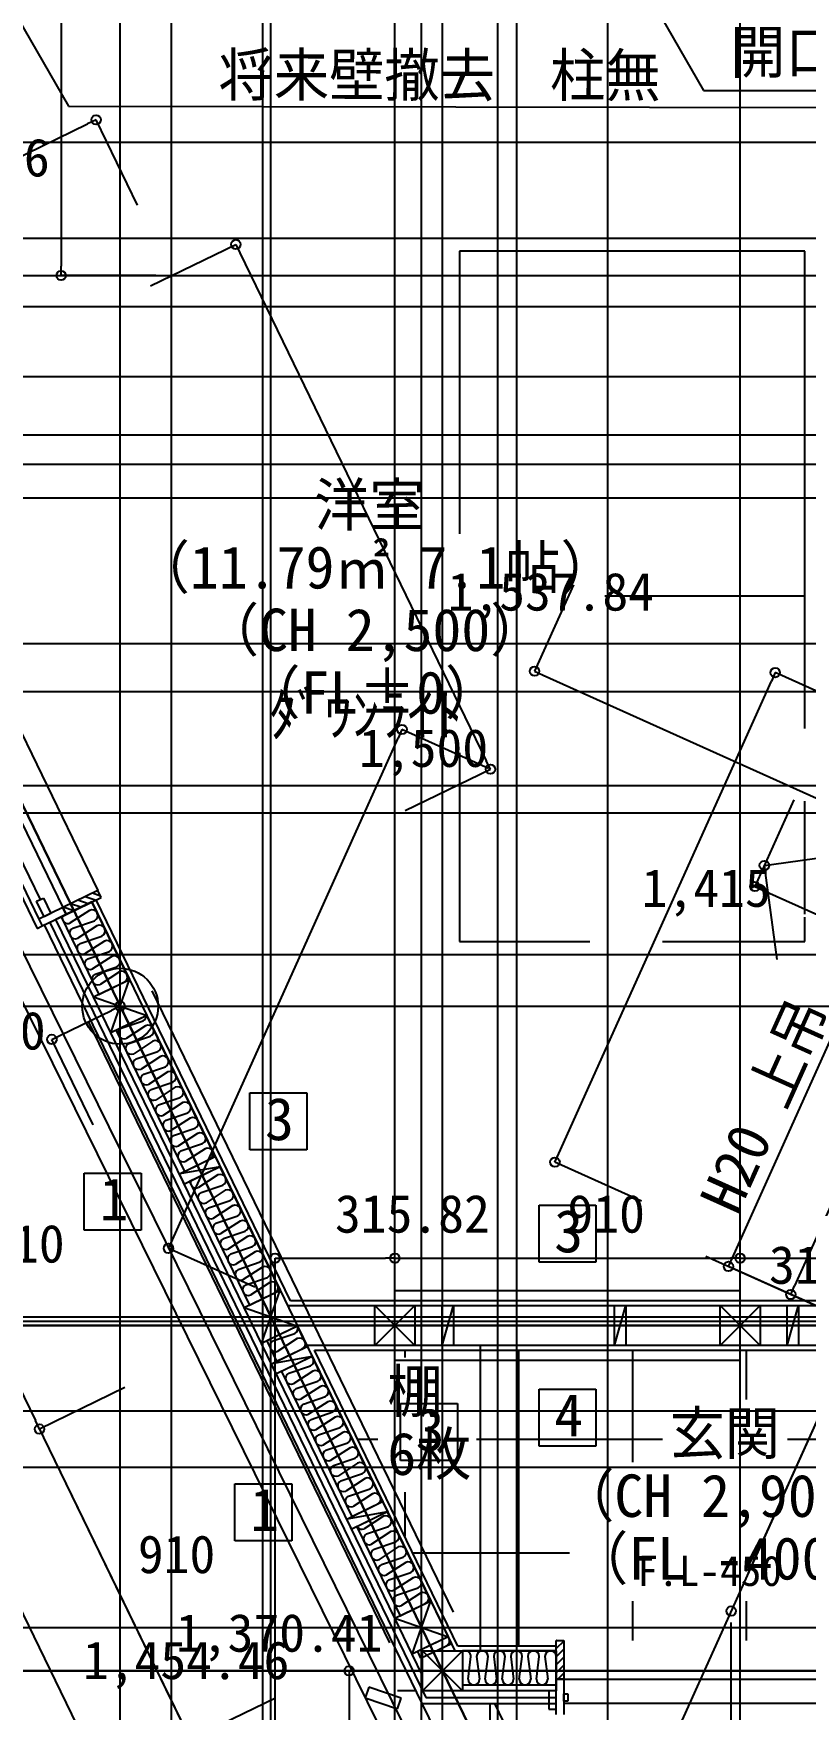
# Model space of a CAD drawing. Header units: metres. Extents: x 10861 to 26950, y 7268 to 22750.
# Drawn here: x 17141 to 19176, y 10723 to 15141 of the extents above; entities that cross this region are included whole.
import ezdxf

# ---------------------------------------------------------------- set-up
doc = ezdxf.new("R2010")
doc.units = ezdxf.units.M

msp = doc.modelspace()

# ---------------------------------------------------------------- linework, layer by layer
at = {"layer": 'COL_1F'}
for p, q in [((17299, 12601.2), (17393.4, 12647)), ((17344.8, 12506.7), (17393.4, 12647)), ((17393.4, 12647), (17439.3, 12552.5)), ((17344.8, 12506.7), (17299, 12601.2)), ((17299, 12601.2), (17439.3, 12552.5)), ((17439.3, 12552.5), (17344.8, 12506.7)), ((17696.1, 11782.4), (17790.6, 11828.2)), ((17741.9, 11687.9), (17790.6, 11828.2)), ((17790.6, 11828.2), (17836.4, 11733.7)), ((17741.9, 11687.9), (17696.1, 11782.4)), ((17696.1, 11782.4), (17836.4, 11733.7)), ((18040.7, 11682.5), (18040.7, 11787.5)), ((18040.7, 11787.5), (18145.7, 11787.5)), ((18145.7, 11682.5), (18040.7, 11787.5)), ((18040.7, 11682.5), (18145.7, 11787.5)), ((18145.7, 11787.5), (18145.7, 11682.5)), ((18950.7, 11682.5), (18950.7, 11787.5)), ((18950.7, 11787.5), (19055.7, 11787.5)), ((19055.7, 11682.5), (18950.7, 11787.5)), ((18950.7, 11682.5), (19055.7, 11787.5)), ((19055.7, 11787.5), (19055.7, 11682.5)), ((17836.4, 11733.7), (17741.9, 11687.9)), ((18145.7, 11682.5), (18040.7, 11682.5)), ((19055.7, 11682.5), (18950.7, 11682.5)), ((18093.2, 10963.6), (18187.7, 11009.4)), ((18139, 10869.1), (18187.7, 11009.4)), ((18187.7, 11009.4), (18233.5, 10914.9)), ((18139, 10869.1), (18093.2, 10963.6)), ((18093.2, 10963.6), (18233.5, 10914.9)), ((18233.5, 10914.9), (18139, 10869.1)), ((18166.2, 10877.5), (18271.2, 10877.5)), ((18166.2, 10772.5), (18166.2, 10877.5)), ((18166.2, 10772.5), (18271.2, 10877.5)), ((18166.2, 10877.5), (18271.2, 10772.5)), ((18271.2, 10877.5), (18271.2, 10772.5)), ((18271.2, 10772.5), (18166.2, 10772.5))]:
    msp.add_line(p, q, dxfattribs=at)
at = {"layer": 'GLID'}
for p, q in [((17369.1, 10010), (17369.1, 22205)), ((17504.7, 9325), (17504.7, 22205)), ((17744.7, 9325), (17744.7, 22205)), ((17766.3, 10010), (17766.3, 22205)), ((18093.3, 9325), (18093.3, 22205)), ((18163.4, 10010), (18163.4, 22205)), ((18218.8, 9325), (18218.8, 22205)), ((18364.3, 10010), (18364.3, 22205)), ((18414.7, 9325), (18414.7, 22205)), ((18654.7, 9325), (18654.7, 22205)), ((19003.3, 9325), (19003.3, 22205)), ((18614.1, 10010), (14765.1, 17946)), ((18480.6, 9945.4), (14580.1, 17856.1)), ((18814.3, 10613.2), (21206.1, 15928.4)), ((13514.7, 14854.8), (24358.1, 14854.8)), ((13514.7, 14503.1), (24358.1, 14503.1)), ((13801.7, 14421.3), (24358.1, 14421.3)), ((13801.7, 14236.5), (24358.1, 14236.5)), ((13801.7, 14083.1), (24358.1, 14083.1)), ((13953.4, 14005.5), (24358.1, 14005.5)), ((13801.7, 13916.9), (24358.1, 13916.9)), ((13801.7, 13532.8), (24358.1, 13532.8)), ((13801.7, 13406.7), (24358.1, 13406.7)), ((13801.7, 13158.8), (24358.1, 13158.8)), ((13801.7, 13087), (24358.1, 13087)), ((13801.7, 12713.6), (24358.1, 12713.6)), ((13801.7, 12576.8), (24358.1, 12576.8)), ((13953.4, 11758), (24358.1, 11758)), ((13514.7, 11735), (24358.1, 11735)), ((13801.7, 11747), (24358.1, 11747)), ((13514.7, 11510), (24358.1, 11510)), ((13514.7, 11361.6), (24358.1, 11361.6)), ((13514.7, 10939.3), (24358.1, 10939.3)), ((13514.7, 10825), (24358.1, 10825))]:
    msp.add_line(p, q, dxfattribs=at)
at = {"layer": 'WALL_BRACED_1F'}
for p, q in [((17452.3, 12617.2), (17849.5, 11798.4)), ((17452.3, 12617.2), (17849.5, 11798.4)), ((17683, 11717.7), (17285.9, 12536.5)), ((17683, 11717.7), (17285.9, 12536.5)), ((17710.9, 12198.3), (17710.9, 12348.3)), ((17710.9, 12348.3), (17860.9, 12348.3)), ((17860.9, 12348.3), (17860.9, 12198.3)), ((17860.9, 12198.3), (17710.9, 12198.3)), ((17274.5, 11986.6), (17274.5, 12136.6)), ((17274.5, 12136.6), (17424.5, 12136.6)), ((17424.5, 12136.6), (17424.5, 11986.6)), ((18473.2, 11902.5), (18473.2, 12052.5)), ((18473.2, 12052.5), (18623.2, 12052.5)), ((18623.2, 12052.5), (18623.2, 11902.5)), ((17424.5, 11986.6), (17274.5, 11986.6)), ((18623.2, 11902.5), (18473.2, 11902.5)), ((17849.5, 11798.4), (18246.6, 10979.6)), ((17849.5, 11798.4), (18246.6, 10979.6)), ((18093.2, 11827.5), (19003.2, 11827.5)), ((18093.2, 11827.5), (19003.2, 11827.5)), ((18080.1, 10898.9), (17683, 11717.7)), ((18080.1, 10898.9), (17683, 11717.7)), ((19003.2, 11642.5), (18093.2, 11642.5)), ((19003.2, 11642.5), (18093.2, 11642.5)), ((18473.2, 11417.5), (18473.2, 11567.5)), ((18473.2, 11567.5), (18623.2, 11567.5)), ((18623.2, 11567.5), (18623.2, 11417.5)), ((18108, 11379.5), (18108, 11529.5)), ((18108, 11529.5), (18258, 11529.5)), ((18258, 11529.5), (18258, 11379.5)), ((18623.2, 11417.5), (18473.2, 11417.5)), ((18258, 11379.5), (18108, 11379.5)), ((17671.6, 11167.8), (17671.6, 11317.8)), ((17671.6, 11317.8), (17821.6, 11317.8)), ((17821.6, 11317.8), (17821.6, 11167.8)), ((17821.6, 11167.8), (17671.6, 11167.8))]:
    msp.add_line(p, q, dxfattribs=at)
at = {"layer": 'WALL_NORMAL_1F'}
for p, q in [((17818.1, 11800), (17305.4, 12857.1)), ((17294.2, 12851.7), (17199.7, 12805.8)), ((17294.2, 12851.7), (17393.4, 12647)), ((17169.1, 12791), (18164.6, 10738.5)), ((17183.5, 12798), (18174.6, 10754.5)), ((17299, 12601.2), (17199.7, 12805.8)), ((17439.3, 12552.5), (17790.6, 11828.2)), ((17696.1, 11782.4), (17344.8, 12506.7)), ((17525.1, 12135), (17619.5, 12180.8)), ((17632.6, 12153.8), (17525.1, 12135)), ((17632.6, 12153.8), (17538.2, 12108)), ((17619.5, 12180.8), (17632.6, 12153.8)), ((17538.2, 12108), (17525.1, 12135)), ((19277, 11800), (17818.1, 11800)), ((17810.3, 11787.5), (18040.7, 11787.5)), ((18145.7, 11787.5), (18950.7, 11787.5)), ((18217.4, 11682.5), (18217.4, 11787.5)), ((18217.4, 11787.5), (18247.4, 11787.5)), ((18217.4, 11682.5), (18247.4, 11787.5)), ((18247.4, 11787.5), (18247.4, 11682.5)), ((18672.4, 11682.5), (18672.4, 11787.5)), ((18672.4, 11787.5), (18702.4, 11787.5)), ((18672.4, 11682.5), (18702.4, 11787.5)), ((18702.4, 11787.5), (18702.4, 11682.5)), ((19055.7, 11787.5), (19285.1, 11787.5)), ((19127.4, 11682.5), (19127.4, 11787.5)), ((19127.4, 11787.5), (19157.4, 11787.5)), ((19127.4, 11682.5), (19157.4, 11787.5)), ((19157.4, 11787.5), (19157.4, 11682.5)), ((17836.4, 11733.7), (18187.7, 11009.4)), ((18093.2, 10963.6), (17741.9, 11687.9)), ((17767.9, 11634.4), (17862.3, 11680.2)), ((18040.7, 11682.5), (17861.2, 11682.5)), ((17862.3, 11680.2), (17875.4, 11653.2)), ((18259.5, 10890), (17881.2, 11670)), ((17881.2, 11670), (19305.1, 11670)), ((18950.7, 11682.5), (18145.7, 11682.5)), ((18247.4, 11682.5), (18217.4, 11682.5)), ((18702.4, 11682.5), (18672.4, 11682.5)), ((19307.8, 11682.5), (19055.7, 11682.5)), ((19157.4, 11682.5), (19127.4, 11682.5)), ((17875.4, 11653.2), (17767.9, 11634.4)), ((17780.9, 11607.4), (17767.9, 11634.4)), ((17875.4, 11653.2), (17780.9, 11607.4)), ((17966.4, 11225), (18060.9, 11270.8)), ((18060.9, 11270.8), (18074, 11243.8)), ((18074, 11243.8), (17966.4, 11225)), ((17979.5, 11198), (17966.4, 11225)), ((18074, 11243.8), (17979.5, 11198)), ((18233.5, 10914.9), (18251.6, 10877.5)), ((18166.2, 10812.9), (18139, 10869.1)), ((18518.7, 10890), (18259.5, 10890)), ((18271.2, 10877.5), (18518.7, 10877.5)), ((18518.7, 10877.5), (18518.7, 10772.5)), ((18164.6, 10738.5), (18310.1, 10438.5)), ((18164.6, 10738.5), (18518.7, 10738.5)), ((18174.6, 10754.5), (18518.7, 10754.5)), ((18518.7, 10772.5), (18271.2, 10772.5)), ((18418.4, 10611.5), (18356.8, 10738.5))]:
    msp.add_line(p, q, dxfattribs=at)
at = {"layer": 'データ 001_1F'}
for p, q in [((19025.7, 11083.1), (21884.1, 17435.1)), ((17213.4, 16905), (17213.4, 14528.1)), ((15736.2, 15943.7), (19509.7, 8163.2)), ((16887.2, 15550), (17232.7, 14949.5)), ((18600.9, 15520.9), (18906.9, 14990.9)), ((18906.9, 14990.9), (20096.9, 14990.9)), ((17232.7, 14949.5), (19728.2, 14945.5)), ((16462, 14504.5), (17283.1, 14902.7)), ((17305.6, 14913.6), (17283.1, 14902.7)), ((17414.7, 14688.7), (17305.6, 14913.6)), ((17305.6, 14913.6), (17305.6, 14913.6)), ((17414.7, 14688.7), (17414.7, 14688.7)), ((15014.7, 14601.3), (22924.7, 14601.3)), ((17449.1, 14476.2), (17674, 14585.2)), ((17674, 14585.2), (17684.9, 14562.8)), ((17684.9, 14562.8), (18334.2, 13224.1)), ((17213.4, 14503.1), (17213.4, 14528.1)), ((17463.4, 14503.1), (17213.4, 14503.1)), ((17213.4, 14503.1), (17213.4, 14503.1)), ((17463.4, 14503.1), (17463.4, 14503.1)), ((17449.1, 14476.2), (17449.1, 14476.2)), ((18564, 13687.9), (18461.4, 13459.9)), ((18564, 13687.9), (18564, 13687.9)), ((18982.7, 11913.8), (19771.1, 13666)), ((18461.4, 13459.9), (18484.2, 13449.7)), ((18484.2, 13449.7), (19797.3, 12858.7)), ((18111.9, 13306.5), (18101.6, 13283.7)), ((18339.8, 13203.9), (18111.9, 13306.5)), ((18111.9, 13306.5), (18111.9, 13306.5)), ((17506.6, 11961.4), (18101.6, 13283.7)), ((18345.1, 13201.6), (18334.2, 13224.1)), ((18120.2, 13092.5), (18345.1, 13201.6)), ((18339.8, 13203.9), (18339.8, 13203.9)), ((18345.1, 13201.6), (18345.1, 13201.6)), ((18120.2, 13092.5), (18120.2, 13092.5)), ((19144.8, 13120.6), (19042.2, 12892.6)), ((19144.8, 13120.6), (19144.8, 13120.6)), ((19091.9, 12951.3), (19816.8, 13051)), ((19067.1, 12947.9), (19091.9, 12951.3)), ((19101.2, 12700.3), (19067.1, 12947.9)), ((19042.2, 12892.6), (19065, 12882.3)), ((19065, 12882.3), (19623.6, 12631)), ((19566.8, 12772.9), (19146.9, 11839.9)), ((19101.2, 12700.3), (19101.2, 12700.3)), ((17211.7, 12500.5), (17346.6, 12565.9)), ((17369.1, 12576.8), (17346.6, 12565.9)), ((17478.2, 12351.9), (17369.1, 12576.8)), ((17369.1, 12576.8), (17369.1, 12576.8)), ((17189.2, 12489.5), (17211.7, 12500.5)), ((17298.3, 12264.6), (17189.2, 12489.5)), ((17478.2, 12351.9), (17478.2, 12351.9)), ((16770.2, 12258.6), (17145.5, 11484.8)), ((16770.2, 12258.6), (17145.5, 11484.8)), ((17298.3, 12264.6), (17298.3, 12264.6)), ((17496.3, 11938.6), (17506.6, 11961.4)), ((17724.3, 11836), (17496.3, 11938.6)), ((17777.4, 11662.4), (17777.4, 11912.4)), ((17777.4, 11912.4), (17802.4, 11912.4)), ((17802.4, 11912.4), (18068.2, 11912.4)), ((18093.2, 11912.4), (18068.2, 11912.4)), ((18093.2, 11662.4), (18093.2, 11912.4)), ((18093.2, 11912.4), (18093.2, 11912.4)), ((18093.2, 11912.4), (18118.2, 11912.4)), ((18118.2, 11912.4), (18978.2, 11912.4)), ((18912.8, 11917.8), (20572.8, 11170.8)), ((18972.4, 11891), (18982.7, 11913.8)), ((19200.4, 11788.4), (18972.4, 11891)), ((19003.2, 11912.4), (18978.2, 11912.4)), ((19003.2, 11662.4), (19003.2, 11912.4)), ((19003.2, 11912.4), (19003.2, 11912.4)), ((19003.2, 11912.4), (19028.2, 11912.4)), ((19028.2, 11912.4), (19294.1, 11912.4)), ((17777.4, 7985), (17777.4, 11842.7)), ((18163.3, 7985), (18163.3, 11842.7)), ((18163.3, 7985), (18163.3, 11842.7)), ((17724.3, 11836), (17724.3, 11836)), ((19136.7, 11817.1), (19146.9, 11839.9)), ((19364.7, 11714.5), (19136.7, 11817.1)), ((19136.7, 11817.1), (19136.7, 11817.1)), ((19686, 11735), (11375, 11735)), ((17777.4, 11662.4), (17777.4, 11662.4)), ((18093.2, 11662.4), (18093.2, 11662.4)), ((18093.2, 11662.4), (18093.2, 11662.4)), ((19003.2, 11662.4), (19003.2, 11662.4)), ((19003.2, 11662.4), (19003.2, 11662.4)), ((17381.4, 11571.4), (17156.4, 11462.3)), ((17381.4, 11571.4), (17156.4, 11462.3)), ((17381.4, 11571.4), (17381.4, 11571.4)), ((17381.4, 11571.4), (17381.4, 11571.4)), ((17381.4, 11571.4), (17381.4, 11571.4)), ((17381.4, 11571.4), (17381.4, 11571.4)), ((17156.4, 11462.3), (17145.5, 11484.8)), ((17156.4, 11462.3), (17145.5, 11484.8)), ((17156.4, 11462.3), (17156.4, 11462.3)), ((17156.4, 11462.3), (17167.3, 11439.8)), ((17156.4, 11462.3), (17167.3, 11439.8)), ((17156.4, 11462.3), (17156.4, 11462.3)), ((16903.6, 11405.3), (17516.5, 10141.6)), ((17167.3, 11439.8), (17542.6, 10666)), ((17167.3, 11439.8), (17743.5, 10251.7)), ((18218.7, 7985), (18218.7, 10961)), ((26162.5, 10825), (11375, 10825)), ((18222.5, 10825), (17972.5, 10825)), ((17972.5, 10825), (17972.5, 10800)), ((18222.5, 10825), (18222.5, 10825)), ((17972.5, 10800), (17972.5, 9275)), ((17778.5, 10752.6), (17553.5, 10643.5)), ((17778.5, 10752.6), (17553.5, 10643.5)), ((17778.5, 10752.6), (17778.5, 10752.6)), ((17778.5, 10752.6), (17778.5, 10752.6))]:
    msp.add_line(p, q, dxfattribs=at)
for centre, radius in [((17305.6, 14913.6), 12.5), ((17674, 14585.2), 12.5), ((17213.4, 14503.1), 12.5), ((18461.4, 13459.9), 12.5), ((18111.9, 13306.5), 12.5), ((18345.1, 13201.6), 12.5), ((19067.1, 12947.9), 12.5), ((19042.2, 12892.6), 12.5), ((17369.1, 12576.8), 100), ((17369.1, 12576.8), 12.5), ((17189.2, 12489.5), 12.5), ((17496.3, 11938.6), 12.5), ((17777.4, 11912.4), 12.5), ((18093.2, 11912.4), 12.5), ((18093.2, 11912.4), 12.5), ((18972.4, 11891), 12.5), ((19003.2, 11912.4), 12.5), ((19003.2, 11912.4), 12.5), ((19136.7, 11817.1), 12.5), ((17156.4, 11462.3), 12.5), ((17156.4, 11462.3), 12.5), ((17156.4, 11462.3), 12.5), ((17156.4, 11462.3), 12.5), ((17972.5, 10825), 12.5)]:
    msp.add_circle(centre, radius, dxfattribs=at)
at = {"layer": 'ポーチ_1F'}
for p, q in [((18148.1, 10772.5), (18100.4, 10772.5)), ((18344.1, 10278.3), (18344.1, 10738.5))]:
    msp.add_line(p, q, dxfattribs=at)
at = {"layer": '外装ルーバー_1F'}
for p, q in [((18024.8, 10781.9), (18015.2, 10753.5)), ((18110.1, 10753), (18024.8, 10781.9)), ((18015.2, 10753.5), (18100.4, 10724.5)), ((18100.4, 10724.5), (18110.1, 10753))]:
    msp.add_line(p, q, dxfattribs=at)
at = {"layer": '床仕上_1F'}
for p, q in [((18119.1, 11670), (18119.1, 11650.6)), ((18419.1, 11670), (18419.1, 10890)), ((18719.1, 11670), (18719.1, 11375)), ((19019.1, 11670), (19019.1, 11540)), ((18048.2, 11435), (17995.1, 11435)), ((18798.2, 11435), (18308.2, 11435)), ((19857.8, 11435), (19128.2, 11435)), ((18119.1, 11295.6), (18119.1, 11179.5)), ((18553.2, 11135), (18140.6, 11135)), ((18719.1, 11008.9), (18719.1, 10905)), ((19019.1, 11008.9), (19019.1, 10905))]:
    msp.add_line(p, q, dxfattribs=at)
at = {"layer": '建具(木製戸)_1F'}
for p, q in [((18525.3, 12188.7), (19085.5, 13433.5)), ((19095.7, 13456.3), (19085.5, 13433.5)), ((19323.7, 13353.7), (19095.7, 13456.3)), ((19095.7, 13456.3), (19095.7, 13456.3)), ((18515.1, 12165.9), (18525.3, 12188.7)), ((18743, 12063.3), (18515.1, 12165.9)), ((18743, 12063.3), (18743, 12063.3))]:
    msp.add_line(p, q, dxfattribs=at)
for centre in [(19095.7, 13456.3), (18515.1, 12165.9)]:
    msp.add_circle(centre, 12.5, dxfattribs=at)
at = {"layer": '建具(金属戸)_1F'}
for p, q in [((18979.7, 10559.5), (18979.7, 10952.5)), ((18518.7, 10802.5), (18518.7, 10905)), ((18518.7, 10905), (18538.7, 10905)), ((18519.3, 10905), (18518.7, 10904.5)), ((18538.7, 10903.3), (18518.7, 10883.3)), ((18538.7, 10882.1), (18518.7, 10862.1)), ((18538.7, 10905), (18538.7, 10802.5)), ((18538.7, 10860.9), (18518.7, 10840.9)), ((18538.7, 10839.6), (18518.7, 10819.6)), ((18518.7, 10802.5), (18538.7, 10802.5)), ((18518.7, 10709.5), (18518.7, 10802.5)), ((18538.7, 10802.5), (18518.7, 10802.5)), ((18538.7, 10818.4), (18522.8, 10802.5)), ((18538.7, 10802.5), (18538.7, 10709.5)), ((18538.7, 10802.5), (19420.7, 10802.5)), ((18518.7, 10772.5), (18498.7, 10772.5)), ((18498.7, 10772.5), (18498.7, 10723.5)), ((18518.7, 10723.5), (18518.7, 10772.5)), ((18538.7, 10764.5), (18548.7, 10764.5)), ((18538.7, 10744.5), (18538.7, 10764.5)), ((18548.7, 10744.5), (18538.7, 10744.5)), ((18538.7, 10739.5), (19420.7, 10739.5)), ((18548.7, 10764.5), (18548.7, 10744.5)), ((18498.7, 10723.5), (18518.7, 10723.5))]:
    msp.add_line(p, q, dxfattribs=at)
msp.add_circle((18979.7, 10982.5), 12.5, dxfattribs=at)
at = {"layer": '建具(金属窓)_1F'}
for p, q in [((16590.2, 14366.3), (17310.2, 12881.6)), ((16497.9, 14321.5), (17218, 12836.9)), ((16412.7, 14302.4), (17150.2, 12781.8)), ((16434.9, 14291), (17155, 12806.4)), ((16827.3, 13539.3), (17157.8, 12857.8)), ((17148.8, 12853.4), (17166.8, 12862.1)), ((17166.8, 12862.1), (17186.5, 12821.6)), ((17310.2, 12881.6), (17218, 12836.9)), ((17226.7, 12818.9), (17318.9, 12863.7)), ((17303.4, 12856.1), (17276.6, 12865.4)), ((17317.2, 12867.2), (17295.7, 12874.6)), ((17318.9, 12863.7), (17310.2, 12881.6)), ((17168.5, 12812.9), (17148.8, 12853.4)), ((17218, 12836.9), (17155, 12806.4)), ((17163.7, 12788.4), (17226.7, 12818.9)), ((17186.5, 12821.6), (17168.5, 12812.9)), ((17226.7, 12818.9), (17218, 12836.9)), ((17218, 12836.9), (17226.7, 12818.9)), ((17246.1, 12828.3), (17219.4, 12837.6)), ((17227, 12819.1), (17226.5, 12819.3)), ((17265.2, 12837.6), (17238.5, 12846.9)), ((17284.3, 12846.9), (17257.6, 12856.1)), ((17150.2, 12781.8), (17163.7, 12788.4)), ((17155, 12806.4), (17163.7, 12788.4))]:
    msp.add_line(p, q, dxfattribs=at)
at = {"layer": '断熱材_1F'}
for p, q in [((17294.2, 12851.7), (17213.2, 12812.4)), ((17288.3, 12829.4), (17237.6, 12796.4)), ((17393.4, 12647), (17294.2, 12851.7)), ((17213.2, 12812.4), (17312.5, 12607.7)), ((17244.1, 12783), (17301.4, 12802.4)), ((17307.9, 12788.9), (17257.2, 12756)), ((17263.8, 12742.5), (17321, 12761.9)), ((17327.6, 12748.4), (17276.9, 12715.5)), ((17283.4, 12702), (17340.7, 12721.4)), ((17347.2, 12707.9), (17296.5, 12675)), ((17303, 12661.5), (17360.3, 12680.9)), ((17312.5, 12607.7), (17393.4, 12647)), ((17366.9, 12667.4), (17316.1, 12634.5)), ((17439.3, 12552.5), (17358.3, 12513.2)), ((17619.5, 12180.8), (17439.3, 12552.5)), ((17358.3, 12513.2), (17538.6, 12141.5)), ((17372, 12519.2), (17429.3, 12538.7)), ((17435.8, 12525.2), (17385.1, 12492.2)), ((17391.7, 12478.7), (17448.9, 12498.2)), ((17455.5, 12484.7), (17404.8, 12451.7)), ((17411.3, 12438.2), (17468.6, 12457.7)), ((17475.1, 12444.2), (17424.4, 12411.3)), ((17431, 12397.8), (17488.2, 12417.2)), ((17494.8, 12403.7), (17444, 12370.8)), ((17450.6, 12357.3), (17507.9, 12376.7)), ((17514.4, 12363.2), (17463.7, 12330.3)), ((17470.2, 12316.8), (17527.5, 12336.2)), ((17534, 12322.7), (17483.3, 12289.8)), ((17489.9, 12276.3), (17547.1, 12295.7)), ((17553.7, 12282.2), (17503, 12249.3)), ((17509.5, 12235.8), (17566.8, 12255.2)), ((17573.3, 12241.7), (17522.6, 12208.8)), ((17529.1, 12195.3), (17586.4, 12214.7)), ((17592.9, 12201.2), (17542.2, 12168.3)), ((17538.6, 12141.5), (17619.5, 12180.8)), ((17632.6, 12153.8), (17551.6, 12114.5)), ((17790.6, 11828.2), (17632.6, 12153.8)), ((17551.6, 12114.5), (17709.6, 11788.9)), ((17626.5, 12132.1), (17575.8, 12099.1)), ((17582.3, 12085.6), (17639.6, 12105.1)), ((17646.1, 12091.6), (17595.4, 12058.6)), ((17602, 12045.1), (17659.2, 12064.6)), ((17665.8, 12051.1), (17615.1, 12018.2)), ((17621.6, 12004.7), (17678.9, 12024.1)), ((17685.4, 12010.6), (17634.7, 11977.7)), ((17641.2, 11964.2), (17698.5, 11983.6)), ((17705.1, 11970.1), (17654.3, 11937.2)), ((17660.9, 11923.7), (17718.1, 11943.1)), ((17724.7, 11929.6), (17674, 11896.7)), ((17680.5, 11883.2), (17737.8, 11902.6)), ((17744.3, 11889.1), (17693.6, 11856.2)), ((17700.2, 11842.7), (17757.4, 11862.1)), ((17764, 11848.6), (17713.3, 11815.7)), ((17709.6, 11788.9), (17790.6, 11828.2)), ((17836.4, 11733.7), (17755.4, 11694.4)), ((17771.9, 11694.7), (17829.2, 11714.1)), ((17862.3, 11680.2), (17836.4, 11733.7)), ((17755.4, 11694.4), (17781.4, 11640.9)), ((17781.4, 11640.9), (17862.3, 11680.2)), ((17835.7, 11700.6), (17785, 11667.7)), ((17875.4, 11653.2), (17794.4, 11613.9)), ((17813.4, 11609.2), (17870.7, 11628.7)), ((18060.9, 11270.8), (17875.4, 11653.2)), ((17794.4, 11613.9), (17979.9, 11231.5)), ((17877.2, 11615.2), (17826.5, 11582.2)), ((17833, 11568.7), (17890.3, 11588.2)), ((17896.8, 11574.7), (17846.1, 11541.7)), ((17852.7, 11528.2), (17909.9, 11547.7)), ((17916.5, 11534.2), (17865.8, 11501.3)), ((17872.3, 11487.8), (17929.6, 11507.2)), ((17936.1, 11493.7), (17885.4, 11460.8)), ((17891.9, 11447.3), (17949.2, 11466.7)), ((17955.7, 11453.2), (17905, 11420.3)), ((17911.6, 11406.8), (17968.8, 11426.2)), ((17975.4, 11412.7), (17924.7, 11379.8)), ((17931.2, 11366.3), (17988.5, 11385.7)), ((17995, 11372.2), (17944.3, 11339.3)), ((17950.9, 11325.8), (18008.1, 11345.2)), ((18014.7, 11331.7), (17963.9, 11298.8)), ((17970.5, 11285.3), (18027.8, 11304.7)), ((17979.9, 11231.5), (18060.9, 11270.8)), ((18034.3, 11291.2), (17983.6, 11258.3)), ((18074, 11243.8), (17993, 11204.5)), ((18062.9, 11232.3), (18012.2, 11199.4)), ((18187.7, 11009.4), (18074, 11243.8)), ((17993, 11204.5), (18106.7, 10970.1)), ((18018.7, 11185.9), (18076, 11205.3)), ((18082.5, 11191.8), (18031.8, 11158.9)), ((18038.4, 11145.4), (18095.6, 11164.8)), ((18102.2, 11151.3), (18051.4, 11118.4)), ((18058, 11104.9), (18115.3, 11124.3)), ((18121.8, 11110.8), (18071.1, 11077.9)), ((18077.6, 11064.4), (18134.9, 11083.8)), ((18141.4, 11070.3), (18090.7, 11037.4)), ((18097.3, 11023.9), (18154.5, 11043.4)), ((18106.7, 10970.1), (18187.7, 11009.4)), ((18161.1, 11029.9), (18110.4, 10996.9)), ((18233.5, 10914.9), (18152.5, 10875.7)), ((18242.1, 10897.1), (18233.5, 10914.9)), ((18152.5, 10875.7), (18161.1, 10857.9)), ((18161.1, 10857.9), (18242.1, 10897.1)), ((18518.7, 10877.5), (18271.2, 10877.5)), ((18271.2, 10877.5), (18271.2, 10787.5)), ((18518.7, 10787.5), (18518.7, 10877.5)), ((18286.2, 10802.5), (18293.7, 10862.5)), ((18308.7, 10862.5), (18316.2, 10802.5)), ((18331.2, 10802.5), (18338.7, 10862.5)), ((18353.7, 10862.5), (18361.2, 10802.5)), ((18376.2, 10802.5), (18383.7, 10862.5)), ((18398.7, 10862.5), (18406.2, 10802.5)), ((18421.2, 10802.5), (18428.7, 10862.5)), ((18443.7, 10862.5), (18451.2, 10802.5)), ((18466.2, 10802.5), (18473.7, 10862.5)), ((18488.7, 10862.5), (18496.2, 10802.5)), ((18271.2, 10787.5), (18518.7, 10787.5))]:
    msp.add_line(p, q, dxfattribs=at)
for centre, start, end in [((17231, 12809.9), 164.1653, -64.1266), ((17294.9, 12815.9), -64.1266, 115.8734), ((17250.7, 12769.5), 115.8734, -64.1266), ((17314.5, 12775.4), -64.1266, 115.8734), ((17270.3, 12729), 115.8734, -64.1266), ((17334.1, 12734.9), -64.1266, 115.8734), ((17290, 12688.5), 115.8734, -64.1266), ((17353.8, 12694.4), -64.1266, 115.8734), ((17309.6, 12648), 115.8734, -64.1266), ((17373.4, 12653.9), -64.1266, 115.8734), ((17422.8, 12552.2), -64.1266, -1.4784), ((17378.6, 12505.7), 115.8734, -64.1266), ((17442.4, 12511.7), -64.1266, 115.8734), ((17398.2, 12465.2), 115.8734, -64.1266), ((17462, 12471.2), -64.1266, 115.8734), ((17417.9, 12424.8), 115.8734, -64.1266), ((17481.7, 12430.7), -64.1266, 115.8734), ((17437.5, 12384.3), 115.8734, -64.1266), ((17501.3, 12390.2), -64.1266, 115.8734), ((17457.1, 12343.8), 115.8734, -64.1266), ((17520.9, 12349.7), -64.1266, 115.8734), ((17476.8, 12303.3), 115.8734, -64.1266), ((17540.6, 12309.2), -64.1266, 115.8734), ((17560.2, 12268.7), -64.1266, 115.8734), ((17496.4, 12262.8), 115.8734, -64.1266), ((17579.9, 12228.2), -64.1266, 115.8734), ((17516.1, 12222.3), 115.8734, -64.1266), ((17535.7, 12181.8), 115.8734, -64.1266), ((17599.5, 12187.8), -64.1266, 115.8734), ((17569.2, 12112.6), 167.109, -64.1266), ((17633, 12118.6), -64.1266, 115.8734), ((17588.9, 12072.1), 115.8734, -64.1266), ((17652.7, 12078.1), -64.1266, 115.8734), ((17608.5, 12031.7), 115.8734, -64.1266), ((17672.3, 12037.6), -64.1266, 115.8734), ((17628.2, 11991.2), 115.8734, -64.1266), ((17692, 11997.1), -64.1266, 115.8734), ((17647.8, 11950.7), 115.8734, -64.1266), ((17711.6, 11956.6), -64.1266, 115.8734), ((17731.2, 11916.1), -64.1266, 115.8734), ((17667.4, 11910.2), 115.8734, -64.1266), ((17750.9, 11875.6), -64.1266, 115.8734), ((17687.1, 11869.7), 115.8734, -64.1266), ((17706.7, 11829.2), 115.8734, -64.1266), ((17770.5, 11835.1), -64.1266, 115.8734), ((17822.7, 11727.6), -64.1266, 23.9187), ((17778.5, 11681.2), 115.8734, -64.1266), ((17842.3, 11687.1), -64.1266, 115.8734), ((17864.1, 11642.2), -64.1266, 45.3446), ((17819.9, 11595.7), 115.8734, -64.1266), ((17883.7, 11601.7), -64.1266, 115.8734), ((17903.4, 11561.2), -64.1266, 115.8734), ((17839.6, 11555.2), 115.8734, -64.1266), ((17923, 11520.7), -64.1266, 115.8734), ((17859.2, 11514.8), 115.8734, -64.1266), ((17878.9, 11474.3), 115.8734, -64.1266), ((17942.7, 11480.2), -64.1266, 115.8734), ((17898.5, 11433.8), 115.8734, -64.1266), ((17962.3, 11439.7), -64.1266, 115.8734), ((17918.1, 11393.3), 115.8734, -64.1266), ((17981.9, 11399.2), -64.1266, 115.8734), ((17937.8, 11352.8), 115.8734, -64.1266), ((18001.6, 11358.7), -64.1266, 115.8734), ((17957.4, 11312.3), 115.8734, -64.1266), ((18021.2, 11318.2), -64.1266, 115.8734), ((17977, 11271.8), 115.8734, -64.1266), ((18040.8, 11277.8), -64.1266, 115.8734), ((18069.4, 11218.8), -64.1266, 115.8734), ((18005.6, 11212.9), -146.5092, -64.1266), ((18025.3, 11172.4), 115.8734, -64.1266), ((18089.1, 11178.3), -64.1266, 115.8734), ((18044.9, 11131.9), 115.8734, -64.1266), ((18108.7, 11137.8), -64.1266, 115.8734), ((18064.5, 11091.4), 115.8734, -64.1266), ((18128.3, 11097.3), -64.1266, 115.8734), ((18084.2, 11050.9), 115.8734, -64.1266), ((18148, 11056.9), -64.1266, 115.8734), ((18103.8, 11010.4), 115.8734, -64.1266), ((18167.6, 11016.4), -64.1266, 115.8734), ((18222.1, 10904.1), -64.1266, 44.4436), ((18278.7, 10862.5), 0, 120), ((18323.7, 10862.5), 0, 180), ((18368.7, 10862.5), 0, 180), ((18413.7, 10862.5), 0, 180), ((18458.7, 10862.5), 0, 180), ((18503.7, 10862.5), 0, 180), ((18301.2, 10802.5), 180, 0), ((18346.2, 10802.5), 180, 0), ((18391.2, 10802.5), 180, 0), ((18436.2, 10802.5), 180, 0), ((18481.2, 10802.5), 180, 0)]:
    msp.add_arc(centre, 15, start, end, dxfattribs=at)
at = {"layer": '水平面_1F'}
for p, q in [((17861.2, 11682.5), (18048.2, 11296.9)), ((18318.7, 11682.5), (17861.2, 11682.5)), ((18318.7, 11682.5), (17861.2, 11682.5)), ((17861.2, 11682.5), (18048.2, 11296.9)), ((18318.7, 11682.5), (17861.2, 11682.5)), ((17861.2, 11682.5), (18048.2, 11296.9)), ((18318.7, 11682.5), (17861.2, 11682.5)), ((17861.2, 11682.5), (18048.2, 11296.9)), ((18318.7, 11682.5), (17861.2, 11682.5)), ((17861.2, 11682.5), (18048.2, 11296.9)), ((18318.7, 11682.5), (17861.2, 11682.5)), ((17861.2, 11682.5), (18048.2, 11296.9)), ((18318.7, 10877.5), (18318.7, 11682.5)), ((18318.7, 10877.5), (18318.7, 11682.5)), ((18318.7, 10877.5), (18318.7, 11682.5)), ((18318.7, 10877.5), (18318.7, 11682.5)), ((18318.7, 10877.5), (18318.7, 11682.5)), ((18318.7, 10877.5), (18318.7, 11682.5)), ((18048.8, 11295.6), (18251.6, 10877.5)), ((18048.8, 11295.6), (18251.6, 10877.5)), ((18048.8, 11295.6), (18251.6, 10877.5)), ((18048.8, 11295.6), (18251.6, 10877.5)), ((18048.8, 11295.6), (18251.6, 10877.5)), ((18048.8, 11295.6), (18251.6, 10877.5)), ((18251.6, 10877.5), (18318.7, 10877.5)), ((18251.6, 10877.5), (18318.7, 10877.5)), ((18251.6, 10877.5), (18318.7, 10877.5)), ((18251.6, 10877.5), (18318.7, 10877.5)), ((18251.6, 10877.5), (18318.7, 10877.5)), ((18251.6, 10877.5), (18318.7, 10877.5))]:
    msp.add_line(p, q, dxfattribs=at)
at = {"layer": '畳_1F'}
for p, q in [((19173.7, 14567.5), (18263.7, 14567.5)), ((18263.7, 14567.5), (18263.7, 13822.5)), ((19173.7, 13309.3), (19173.7, 14567.5)), ((19173.7, 13657.5), (18646.4, 13657.5)), ((18263.7, 13244.8), (18263.7, 12747.5)), ((19173.7, 12819.3), (19173.7, 13117.4)), ((19173.7, 12747.5), (19173.7, 12811.5)), ((18263.7, 12747.5), (18606.8, 12747.5)), ((18798.7, 12747.5), (19173.7, 12747.5))]:
    msp.add_line(p, q, dxfattribs=at)
at = {"layer": '部屋_1F'}
msp.add_line((12701.7, 21530), (19069.8, 8614.6), dxfattribs=at)

# ---------------------------------------------------------------- texts
at = {"layer": 'WALL_BRACED_1F'}
for s, p in [('3', (17750.9, 12223.7)), ('1', (17314.5, 12012.1)), ('3', (18513.2, 11928)), ('4', (18513.2, 11443)), ('3', (18148, 11404.9)), ('1', (17711.6, 11193.3))]:
    msp.add_text(s, height=112, dxfattribs=at).set_placement(p)
at = {"layer": 'データ 001_1F'}
for s, height, p in [('開口910Wｘ2000H', 112, (18976.9, 15036.4)), ('962.6', 100, (16843.1, 14764.3)), ('1,537.84', 100, (18232.1, 13619.8)), ('ﾀﾞｳﾝﾗｲﾄ', 112, (17761.6, 13290.3)), ('1,500', 100, (17998.8, 13207.7)), ('200', 100, (16968.5, 12462.7)), ('315.82', 100, (17935.3, 11979.9)), ('910', 100, (18548.2, 11979.9)), ('910', 100, (17018.6, 11901.1)), ('910', 100, (17018.6, 11901.1)), ('315.82', 100, (19079.4, 11845.1)), ('棚', 112, (18073.2, 11506.1)), ('6枚', 112, (18073.2, 11341.1)), ('910', 100, (17415.7, 11082.4)), ('F.L-450', 80, (18732.6, 11048.5)), ('1,370.41', 100, (17516.2, 10875.2)), ('1,454.46', 100, (17270.8, 10802.9))]:
    msp.add_text(s, height=height, dxfattribs=at).set_placement(p)
for s, rotation, p in [('将来壁撤去\u3000柱無', -0.0899, (17628.7, 14976.6)), ('H20 上吊', 65.7723, (18996.2, 12022.3))]:
    msp.add_text(s, height=112, rotation=rotation, dxfattribs=at).set_placement(p)
at = {"layer": '建具(木製戸)_1F'}
msp.add_text('1,415', height=100, dxfattribs=at).set_placement((18743.8, 12838.8))
at = {"layer": '部屋_1F'}
for s, p in [('洋室', (17880.7, 13843)), ('（11.79㎡ 7.1帖）', (17407.3, 13678)), ('（CH 2,500）', (17589.4, 13513)), ('（FL±0）', (17698.7, 13348)), ('玄関', (18817.5, 11395.5)), ('（CH 2,900）', (18526.2, 11230.5)), ('（FL -400）', (18562.6, 11065.5))]:
    msp.add_text(s, height=112, dxfattribs=at).set_placement(p)

doc.saveas('drawing.dxf')
